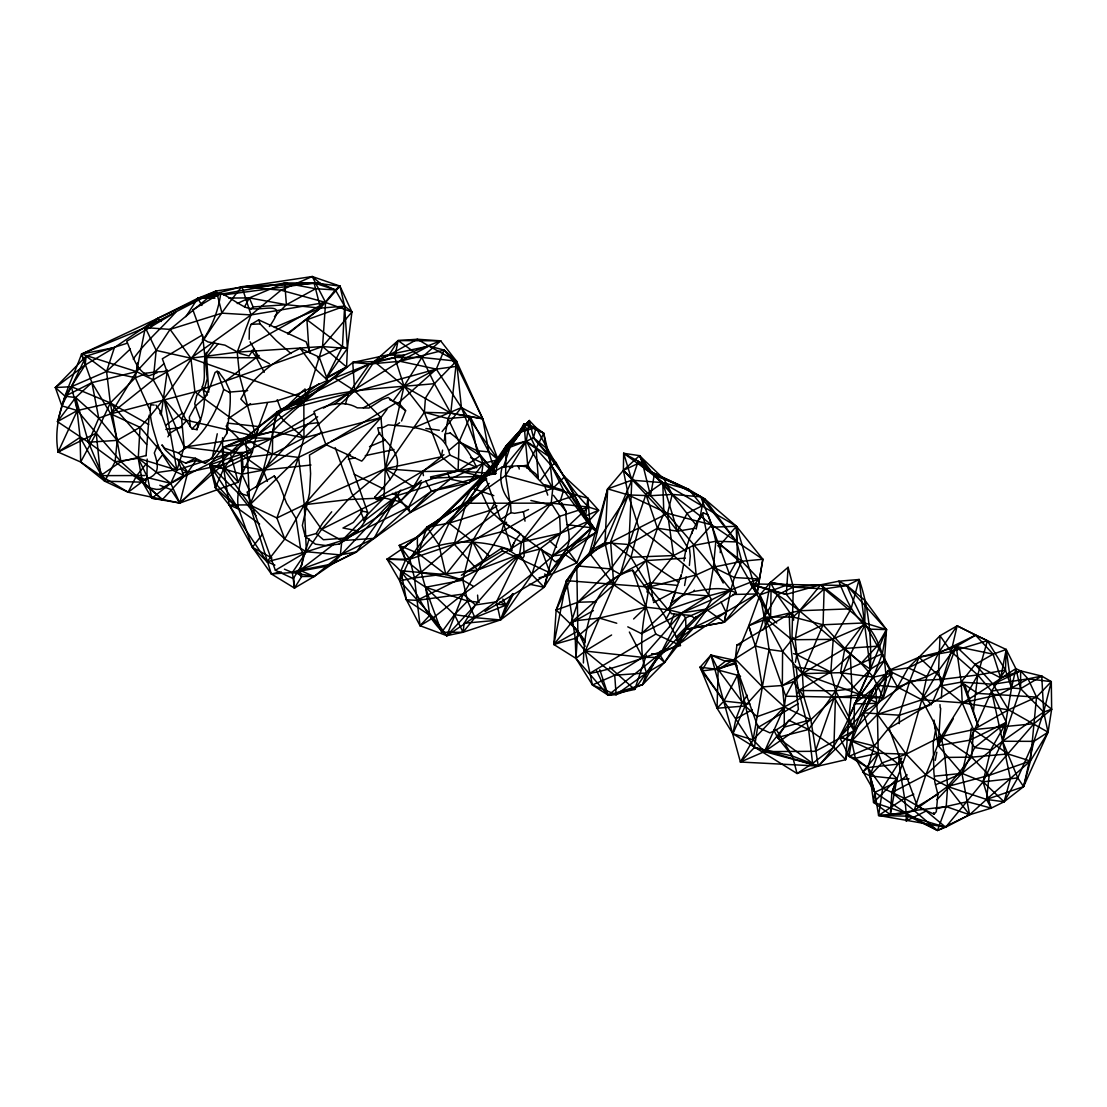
<?xml version="1.0" encoding="UTF-8"?>
<svg xmlns="http://www.w3.org/2000/svg" width="1107" height="1107" viewBox="0 0 1107 1107"><rect width="100%" height="100%" fill="white"/><g stroke="black" fill="none" stroke-linecap="round" stroke-linejoin="round"><path stroke-width="1.5" d="M147.176 459.073L146.954 477.089L145.017 484.52L147.674 487.523L156.53 489.419L160.238 489.211L183.596 475.332L177.77 459.239M585.063 646.377L577.84 631.115L576.789 565.885L593.103 549.169L604.976 542.693L628.901 544.533L657.447 528.233L663.882 513.579L662.761 482.652L638.241 461.218L623.656 453.303L623.379 470.35L628.278 494.94L638.822 527.748L630.962 557.222L613.748 584.773L585.229 651.041L575.944 658.388L553.846 644.495L556.157 609.999L566.535 580.622L576.789 565.885L604.976 542.693L631.834 480.189L638.241 461.218L646.308 469.672L662.761 482.652L736.446 526.268L762.848 559.256L756.939 593.947L724.352 622.203L685.966 629.371L658.693 657.337L646.557 672.931L616.115 694.643L608.2 695.238L592.439 684.942L575.944 658.388L575.253 638.393L566.535 580.622L593.103 549.169L607.66 488.865L623.379 470.35L639.542 455.655L664.02 479.137L672.226 494.386L711.815 524.926L762.848 559.256L756.939 593.947L725.998 612.088L678.812 644.205L659.468 654.195L608.2 695.238L575.944 658.388L577.84 631.115L570.838 623.283L577.882 602.25L610.677 568.929L628.901 544.533L645.921 494.511L662.761 482.652L688.928 489.529L704.73 498.98L736.446 526.268L756.939 593.947L732.972 594.473M735.048 661.128L725.362 661.294L710.971 655.081L740.417 762.031L764.48 751.611L784.24 727.119L784.337 706.944L782.345 685.51L782.58 651.386L764.259 617.097L759.942 594.929L750.574 583.929L846.924 585.506L859.129 579.501C869.12 608.366 871.555 638.919 870.365 669.251C854.037 701.921 844.198 739.213 818.267 766.058L797.082 773.516L732.903 733.761L717.059 708.231L700.122 667.175L710.971 655.081L735.062 660.367M735.186 662.373L718.152 669.5L700.122 667.175L723.95 701.063L754.421 747.502L792.377 756.012L818.267 766.058L740.417 762.031L753.106 739.836L762.363 686.907L755.375 646.018L764.259 617.097L770.375 582.462L793.29 587.125L824.12 588.924L846.924 585.506L865.162 600.631L886.486 629.592L884.507 660.505L886.292 678.121L883.248 697.618L853.94 730.758L818.267 766.058L764.48 751.611L753.106 739.836L735.076 658.873L748.761 625.704L759.942 594.929L770.375 582.462L788.115 567.282L793.29 587.125L791.92 639.735L802.395 673.623L803.724 696.511L810.794 719.702L818.267 766.058L845.623 759.748L853.94 730.758L866.463 697.867L883.248 697.618L892.311 673.139C876.938 644.066 859.323 616.212 846.924 585.506L838.788 581.203L820.702 584.8L786.344 594.348L771.053 590.764L750.574 583.929L770.583 617.415L776.74 622.992M510.521 549.985C475 537.116 437.514 539.635 405.536 560.004L400.914 570.825L406.394 599.8L429.779 615.298L446.799 635.681C501.748 599.496 554.815 559.699 598.638 510.244L587.845 498.192L576.484 495.161L551.203 503.132L501.568 531.747L454.174 544.16L409.811 559.201L387.063 559.16C414.821 577.605 421.725 615.132 446.799 635.681L463.21 594.058L501.568 531.747L509.898 502.536L505.595 475.512L506.093 445.886L529.298 420.535L535.996 427.606L543.745 433.238L551.355 465.687L563.601 490.249L591.553 527.804L596.922 531.983L565.054 554.496L547.342 575.972L544.16 587.277L500.475 619.948L463.017 632.263L446.799 635.681L420.037 625.718L406.394 599.8L399.696 580.857L387.063 559.16L402.159 548.837L439.05 520.442L481.213 491.909L489.169 483.385M762.765 630.077L770.583 617.415L771.053 590.764C807.46 612.738 835.398 645.506 870.365 669.251L884.507 660.505L882.39 653.697L886.486 629.592L846.924 585.506M751.861 636.47L748.761 625.704L770.583 617.415L799.545 610.746L851.062 608.808L820.702 584.8L793.29 587.125L777.294 594.985L764.259 617.097L769.102 649.518L762.363 686.907L745.149 705.989L717.059 708.231L718.152 669.5L755.375 646.018L769.102 649.518L782.58 651.386L802.395 673.623L834.235 697.659L853.94 730.758L848.958 717.267L851.961 688.789L870.365 669.251L886.486 629.592L864.512 622.937L844.821 648.439L802.395 673.623L793.567 681.718L785.749 696.22L784.337 706.944L764.48 751.611L815.319 751.307L853.94 730.758L854.41 703.886L892.311 673.139C881.919 659.855 880.785 642.337 870.005 629.177C853.691 617.844 846.025 598.915 838.788 581.203L859.129 579.501L851.062 608.808L833.225 639.348L830.817 672.032L835.633 690.782L833.917 747.156L812.593 763.387L797.082 773.516L792.377 756.012L777.543 737.497L788.71 720.242L808.636 729.485L833.917 747.156L845.623 759.748L848.958 717.267L870.365 669.251L864.733 625.206L865.162 600.631M973.427 710.998L977.772 674.966L987.389 640.704L951.148 651.636L918.99 657.212L908.252 667.867L897.5 687.073L877.45 714.416L878.225 753.217L869.964 775.924L873.589 802.409L890.319 814.641L906.204 813.271L914.161 810.559L947.606 786.496L971.642 757.146L973.523 729.61L962.26 702.834L941.227 685.773L938.556 670.69L940.037 635.722L957.14 625.829L987.389 640.704L1005.447 670.053L1011.521 687.987L1002.582 741.261L983.058 781.833L945.655 827.22L937.463 830.471L908.515 816.191L878.612 815.472L874.765 792.363L867.819 767.594L874.17 745.993L899.451 715.205L909.802 680.971L918.99 657.212L940.037 635.722L951.148 651.636L977.772 674.966L991.581 691.072L1006.346 722.373L1002.582 741.261L1010.428 778.913L1004.091 801.786L991.208 808.138L969.594 814.766L937.463 830.471L906.204 813.271L874.765 792.363L855.351 758.24L851.629 741.081L875.457 685.164L888.354 670.607L918.99 657.212L938.874 652.258L956.227 646.488L975.585 635.21L1006.221 649.477L1015.88 668.656L1020.626 688.706L1043.666 712.078L1048.066 732.197L1023.574 786.648L1004.091 801.786L986.503 799.434L947.606 786.496L925.826 774.872L906.163 754.144L877.45 714.416L875.457 685.164L897.5 687.073L921.868 699.776L962.26 702.834L1008.519 709.822L1048.066 732.197L1030.396 760.993L1023.574 786.648L986.503 799.434L969.594 814.766L945.655 827.22L878.612 815.472L882.708 788.073L901.735 758.115M936.923 799.697L961.941 773.378L1002.582 741.261L1033.883 741.358L1048.066 732.197L1051.65 709.255L1036.539 697.078L1028.057 678.854L1020.612 670.87L1000.645 677.899L993.131 654.154L975.585 635.21L957.14 625.829L938.874 652.258L926.85 676.571L921.868 699.776L906.163 754.144L891.896 792.501L890.319 814.641L914.161 810.559L925.826 774.872L941.296 736.459L962.26 702.834C980.857 692.401 997.85 679.864 1015.88 668.656L1020.612 670.87L1041.756 676.086L1051.304 681.635L1051.65 709.255L1033.966 723.715L973.523 729.61L941.296 736.459L906.163 754.144L878.225 753.217L862.657 772.202L869.964 775.924L874.765 792.363L873.589 802.409L906.204 813.271L908.515 816.191L945.655 827.22L926.199 810.988L906.218 820.965C906.702 798.216 899.161 776.311 898.649 753.936M899.285 723.618L899.451 715.205L929.852 705.256M561.553 502.647L566.161 511.669C564.653 525.036 574.076 537.462 565.442 550.456L559.838 558.869L555.451 561.913L541.738 550.082L500.627 519.515L485.253 477.048L502.26 466.946L518.505 465.743L526.489 466.808L535.65 473.727L538.32 477.394M789.388 613.859C789.236 645.893 795.13 677.816 798.382 709.379C791.975 720.173 781.307 727.977 769.877 732.862L758.129 727.424L734.827 663.051L736.888 645.035L789.388 613.859L793.152 615.049L793.636 620.141M146.082 455.78L149.182 415.097M430.485 476.923L458.09 470.932L459.087 441.818L470.101 416.592L482.735 418.806L498.108 459.792L495.562 473.713L481.365 476.314L431.522 491.176L408.469 507.297L374.083 538.362L356.454 551.923L332.404 563.933L327.202 566.12L292.345 572.54L271.326 573.938L252.41 547.287L229.191 505.013L215.395 487.758L209.721 464.843L223.323 447.449L245.643 437.528L272.668 431.592L303.982 437.846L380.974 417.56L386.993 409.369M205.459 463.141L195.455 458.27L182.697 456.375L178.352 452.915L164.611 448.224L161.913 444.876L165.386 449.968L173.841 457.772L185.699 463.113L195.496 460.498L205.459 463.141C216.252 455.973 219.753 443.796 226.658 433.764C228.485 419.581 231.169 405.632 229.965 391.075L225.62 381.375L218.729 372.007L217.124 371.274L215.062 372.492L210.399 386.011L204.228 398.824M926.199 810.988L904.433 798.299L882.708 788.073L867.819 767.594L848.958 756.33L839.687 737.262L863.252 712.797L875.457 685.164L839.687 737.262L851.629 741.081L878.225 753.217L881.975 762.986L897.002 778.788L891.896 792.501L914.161 810.559L946.222 806.602L969.594 814.766L961.941 773.378L969.898 740.154L991.581 691.072L1005.447 670.053L1006.221 649.477L993.131 654.154L975.142 664.463L961.194 682.12L962.26 702.834L999.483 694.546L1028.057 678.854L1041.756 676.086L1043.666 712.078L1033.883 741.358L1017.762 777.917L1004.091 801.786L983.058 781.833L961.941 773.378L938.21 745.648L933.99 720.076M226.658 433.764L227.046 424.05M127.208 343.225L86.138 356.177L55.35 387.547L65.078 396.223L75.677 397.551L98.758 418.155L117.204 440.378L138.25 458.27L147.632 477.671L151.867 498.233L179.818 503.048C219.74 466.185 254.056 419.442 306.252 399.018L322.552 346.56L351.929 311.98L325.583 302.446L251.026 314.928L221.981 313.156L216.322 290.975L157.374 318.539L145.321 327.603L156.17 350.407L190.888 358.198L237.189 352.164L322.552 346.56L346.574 367.012L326.012 378.691L347.39 348.484L344.637 306.155L339.946 286.076L314.07 282.935L241.907 286.699C204.657 331.256 179.832 384.932 140.049 427.302L138.25 458.27L142.443 482.154L151.867 498.233L170.741 483.316L230.27 452.929L255.786 436.421L306.252 399.018L346.574 367.012L347.39 348.484L351.929 311.98L339.946 286.076L312.216 276.529L216.322 290.975L197.766 298.309L157.374 318.539L81.586 354.06C69.893 385.596 51.849 417.131 58.09 452.043L80.673 462.02L100.557 475.65L128.177 492.228L179.818 503.048L238.213 482.265L252.354 452.002L258.678 426.582L267.576 402.754M314.582 413.312L271.561 438.51L241.091 454.285L209.721 464.843L238.738 509.054L252.41 547.287L267.022 561.733L306.376 551.743L341.855 540.617L384.018 497.901L385.291 468.718L380.974 417.56L354.697 390.826L334.605 377.916L276.902 412.067L245.643 437.528L245.422 438.842L247.415 457.191L249.753 504.875L271.326 573.938L294.462 588.08L314.139 576.484L332.404 563.933L397.012 495.673L400.872 490.055M584.731 640.455L577.84 631.115L556.157 609.999L577.882 602.25L620.321 574.367L628.901 544.533L631.834 480.189L623.656 453.303L639.542 455.655L654.195 475.36L672.226 494.386L700.731 496.808L704.73 498.98L736.681 541.932L741.801 561.263L758.89 578.989L724.352 622.203L685.966 629.371L664.601 662.373L642.627 684.61L616.115 694.643L592.439 684.942L585.229 651.041L575.253 638.393L553.846 644.495L566.535 580.622L593.103 549.169M933.575 721.114L935.581 730.067L933.187 743.364L933.865 771.925L934.82 782.109L937.864 794.328L936.314 811.68L934.1 814.198L917.426 806.477L889.115 728.295L963.132 684.32L964.709 685.053L965.747 687.738L978.256 726.081L963.132 684.32M326.012 378.691L342.45 346.588L344.637 306.155L335.352 289.882L320.006 283.171L312.216 276.529L281.053 290.2L251.026 314.928L190.888 358.198L153.223 379.826L110.728 413.88L98.758 418.155L88.422 442.233L104.764 481.213L128.177 492.228L147.632 477.671L170.741 483.316L179.818 503.048L222.715 464.76L252.354 452.002L226.049 426.07M795.407 662.318L796.832 654.638L795.241 639.708L799.545 610.746L786.344 594.348L788.115 567.282M206.359 352.413L208.739 392.182M720.242 552.67L720.782 544.243L736.446 526.268L711.469 527.223M150.58 405.204C148.822 418.889 154.302 431.882 157.775 444.848L154.316 452.971C158.176 464.677 160.529 474.433 146.539 478.93M936.093 808.76L967.421 801.703L991.208 808.138L983.058 781.833L990.737 749.813L1006.346 722.373L969.898 740.154L938.21 745.648L940.673 708.203M941.351 697.991L942.583 679.283L951.148 651.636L957.14 625.829M146.249 373.529L135.317 377.75L106.576 371.44L86.138 356.177L85.156 365.006L65.078 396.223L57.439 421.615L88.422 442.233L115.086 461.785L138.25 458.27L170.741 483.316L176.899 470.074L184.191 447.117L164.306 399.544L153.223 379.826L136.535 371.62L91.895 382.648L75.677 397.551L80.078 437.348L80.673 462.02L104.764 481.213L115.086 461.785L117.204 440.378L110.728 413.88L136.535 371.62L156.17 350.407L170.091 329.402L216.322 290.975L145.321 327.603L81.586 354.06L91.895 382.648L110.728 413.88L194.929 391.892L322.552 346.56L325.583 302.446L312.216 276.529M583.417 662.982C583.804 627.683 593.38 580.331 632.678 570.202C650.75 593.753 668.13 618.453 680.473 645.519C649.92 654.555 620.792 667.521 589.436 673.526L655.801 634.09L680.473 645.519M689.384 565.469L690.27 555.991L689.398 547.896M627.78 626.839L641.493 633.647L681.538 613.015L708.466 595.912L713.392 567.185L715.828 541.254L711.815 524.926L700.731 496.808L677.249 484.243L646.308 469.672L623.656 453.303M903.021 761.92L898.427 764.051L867.819 767.594L855.351 758.24L848.958 756.33L851.629 741.081L877.45 714.416L921.868 699.776L941.227 685.773L961.194 682.12L993.09 684.237L1028.057 678.854L1051.304 681.635L1036.539 697.078L1030.396 760.993L986.503 799.434L991.208 808.138M153.223 379.826L156.17 350.407M205.058 357.907C202.719 367.344 206.345 377.418 202.318 386.758L204.006 390.245L207.272 378.732L202.553 334.881L162.342 358.765L181.105 410.614L185.976 419.816L192.023 428.879L197.088 429.682L198.042 424.493M419.193 482.998L399.973 501.665L341.855 540.617L340.347 554.898L314.139 576.484L301.699 576.484L296.745 572.596M406.394 599.8L417.007 600.381L477.684 569.994L521.466 542.056L551.203 503.132L552.767 488.464L549.487 456.845L533.532 437.832L529.298 420.535L506.093 445.886L466.213 503.256L409.811 559.201L399.696 580.857L433.39 617.706L446.799 635.681L475.415 604.92L519.584 554.303L560.474 533.325L589.713 520.622L587.845 498.192L564.584 476.757L549.487 456.845L526.295 441.25L506.093 445.886L496.932 461.965L466.213 503.256L454.174 544.16L414.461 577.896L399.696 580.857L400.914 570.825L445.872 574.561L462.781 580.151L473.215 586.17M444.281 440.171L448.003 418.598L450.757 413.132L456.458 361.103L440.641 340.831L417.353 339.24L398.077 340.582L374.277 361.519L354.697 390.826L303.982 437.846L272.433 454.244L247.415 457.191L223.697 468.676L215.395 487.758L238.738 509.054L259.619 523.971M986.503 799.434L989.201 775.329L1033.966 723.715M202.318 386.758C207.023 400.36 202.664 414.779 197.724 427.689M971.351 728.143L969.898 740.154L974.644 747.599L990.737 749.813M587.845 498.192L585.617 515.945L591.553 527.804L576.941 562.813L547.342 575.972L539.081 577.771M684.071 561.028C685.551 545.696 691.792 531.083 699.513 517.882L701.022 516.831M464.207 623.269L463.017 632.263L441.596 632.332C430.914 601.253 416.011 570.575 417.464 536.895L426.984 527.098L461.19 505.595L472.177 488.256L520.996 431.951L529.298 420.535L526.295 441.25L505.595 475.512L466.213 503.256L441.735 516.955L402.159 548.837L405.536 560.004L420.729 572.485L462.781 580.151L467.597 601.032L474.903 617.623L500.475 619.948L531.872 574.588L539.856 549.03L560.474 533.325L588.481 507.034L598.638 510.244L585.617 515.945L551.355 465.687L536.079 448.529L525.493 441.402L524.012 423.732L535.996 427.606C551.12 455.309 565.912 484.631 588.481 507.034L559.644 516.319L521.466 542.056L519.584 554.303L496.448 601.862L500.475 619.948L464.207 623.269L475.415 604.92L496.448 601.862M274.937 565.11L267.022 561.733L229.191 505.013L223.697 468.676L223.323 447.449L245.422 438.842L272.668 431.592C296.676 405.383 325.735 385.278 352.746 362.446L369.544 364.037L400.001 361.283L436.324 369.115L461.439 407.584L483.136 463.335L481.365 476.314L410.24 512.499L374.083 538.362L340.347 554.898L292.345 572.54L284.43 569.164M161.096 415.194L167.406 370.098M756.939 593.947L737.539 559.741L736.446 526.268L736.681 541.932L715.828 541.254L693.217 545.53L673.582 555.562L648.923 587.028C645.021 615.437 636.234 644.827 646.557 672.931L642.627 684.61L608.2 695.238L596.631 670.8M159.878 413.644L160.307 410.96L155.949 405.12M740.417 762.031L754.421 747.502L757.908 725.293M149.943 410.157L135.317 377.75L137.669 362.958M215.395 487.758L216.003 484.008L209.721 464.843L223.697 468.676L249.753 504.875L284.748 539.026L306.376 551.743L340.347 554.898L356.454 551.923L397.012 495.673L450.106 479.179L483.136 463.335L498.108 459.792L461.439 407.584L456.458 361.103L444.156 350.075L428.935 346.062L417.353 339.24L389.014 355.112L369.544 364.037L276.902 412.067L272.668 431.592L272.433 454.244L249.753 504.875L229.191 505.013L238.738 509.054C234.103 490.401 247.401 472.675 241.091 454.285L223.323 447.449L271.561 438.51L308.216 423.898L318.429 422.625M577.84 631.115L553.846 644.495L572.817 621.013L599.344 618.066L645.893 607.176L667.991 609.694L681.538 613.015L706.1 609.141L724.352 622.203L725.998 612.088L721.086 602.014M442.565 450.12L441.416 456.762L422.653 471.54L413.451 486.803L399.973 501.665L384.018 497.901L348.151 499.589L304.287 504.723L276.888 517.979L249.753 504.875L298.558 457.399L328.101 443.118M684.596 585.506L686.091 576.913M886.292 678.121L878.031 703.277L860.72 694.781L840.517 672.682L844.821 648.439L823.068 624.777L792.986 617L764.259 617.097L748.761 625.704L755.375 646.018M736.681 541.932L700.731 496.808L646.308 469.672L639.542 455.655L642.06 461.591L654.195 475.36L650.529 495.715C678.577 525.991 705.09 557.734 730.814 590.003L724.352 622.203M699.707 519.308L702.198 505.83L704.73 498.98L677.249 484.243L654.195 475.36M212.572 456.458L217.263 433.778M890.319 814.641L897.002 778.788L869.964 775.924L881.975 762.986L906.163 754.144M681.954 573.191L683.656 564.238M935.249 760.384L936.813 752.193M256.187 487.481L263.272 470.088L271.561 438.51L276.902 412.067C325.97 389.027 381.417 388.792 434.428 383.659L456.458 361.103L428.935 346.062L352.746 362.446L354.697 390.826M866.463 697.867L803.724 696.511L784.337 706.944L753.106 739.836L732.903 733.761L735.92 718.817L741.898 703.346L747.225 695.154M527.001 468.372L527.693 465.134L543.745 433.238L531.692 426.624L520.996 431.951L512.624 439.673L496.932 461.965L439.05 520.442L402.159 548.837L399.212 545.391L417.464 536.895M691.958 533.505L692.595 530.474M696.178 529.049L697.977 521.023L703.277 512.79L708.01 514.976L736.307 593.158L694.421 618.038L690.256 615.367L671.423 613.707L668.836 609.32L675.104 593.324M1015.88 668.656L1011.521 687.987L991.581 691.072L1002.582 741.261L1017.762 777.917L1023.574 786.648L1033.883 741.358M352.746 362.446L374.277 361.519L389.014 355.112L398.077 340.582L440.641 340.831L421.822 357.45L404.041 386.149L385.291 468.718L390.19 479.705M217.124 371.274L223.697 389.443C215.865 414.475 201.668 439.368 178.352 452.915M495.064 502.398L472.398 541.295L462.781 580.151L425.642 587.25L400.914 570.825M592.439 684.942L614.717 675.228L646.557 672.931L664.601 662.373L678.812 644.205L685.966 629.371L706.1 609.141L711.649 599.786L696.178 574.948L673.582 555.562L667.535 513.344L672.226 494.386L650.529 495.715L628.278 494.94L607.66 488.865L589.45 553.085L613.748 584.773L645.893 607.176L633.619 618.993M914.161 810.559L937.463 830.471L946.222 806.602L947.606 786.496L944.935 757.437L941.296 736.459L921.868 699.776L938.556 670.69L956.227 646.488L975.142 664.463L993.09 684.237L1020.612 670.87L1020.626 688.706L1002.582 741.261L1043.666 712.078L1051.304 681.635M196.437 459.862L187.761 472.302L179.818 503.048L170.824 489.502L159.837 485.253M466.213 503.256L551.203 503.132L559.644 516.319L560.474 533.325L552.379 555.894L544.16 587.277L529.243 584.178M269.43 326.51C290.518 296.662 260.823 313.876 245.034 307.082C236.538 302.861 229.287 297.146 220.777 293.134C218.619 309.642 212.599 325.32 203.508 339.24L207.825 341.883L224.97 345.163L240.344 353.603L249.047 356.011L253.987 348.539M303.83 401.025L303.982 437.846L298.558 457.399L276.888 517.979L284.748 539.026L267.022 561.733M502.26 466.946C498.648 478.653 501.775 492.767 510.41 501.651L511.047 512.652L500.627 519.515M611.604 634.989L585.229 651.041L642.544 657.364L658.693 657.337L685.634 617.872L706.1 609.141L730.814 590.003L734.411 577.536L741.801 561.263L762.848 559.256M430.748 478.099L481.365 476.314L458.09 470.932L441.416 456.762L424.355 412.316L404.041 386.149L394.756 357.464L398.077 340.582L421.822 357.45L434.428 383.659L425.448 398.16L424.355 412.316L385.291 468.718L348.151 499.589L321.611 529.298L292.345 572.54L294.462 588.08L301.699 576.484L299.872 570.271L309.102 538.874M345.356 404.249L348.691 393.317L369.544 364.037L404.013 355.222L440.641 340.831M560.1 501.692L563.601 490.249L544.865 484.7M326.994 444.64L309.476 455.046L310.597 473.602L309.517 493.21L302.349 525.438L305.255 536.591L315.44 544.174L326.883 545.654L339.171 544.049C350.961 535.567 365.587 528.205 367.579 512.084L347.46 454.7M797.483 693.66L798.521 690.533L796.542 678.729M506.605 522.338L503.284 522.725L472.398 541.295L445.872 574.561L418.225 553.403L426.984 527.098L439.05 520.442L497.818 464.207L520.996 431.951L524.012 423.732L543.745 433.238L546.097 447.865L551.355 465.687L591.553 527.804L565.054 554.496L544.16 587.277L531.872 574.588L519.584 554.303L477.684 569.994L414.461 577.896L409.811 559.201L402.159 548.837M671.894 600.81L681.414 574.658M503.325 467.223L510.078 447.228L524.012 423.732L536.079 448.529L538.237 477.698M646.377 655.081L634.671 689.453L608.2 695.238L599.828 669.749M634.795 573.301L646.128 560.571L657.447 528.233L645.921 494.511L623.379 470.35L642.06 461.591L650.529 495.715L623.379 470.35M815.319 751.307L834.235 697.659L860.72 694.781L883.248 697.618L873.326 677.124L861.094 663.328L844.821 648.439L876.979 646.225L886.486 629.592L870.005 629.177M679.795 579.307L681.414 574.713M642.627 684.61L660.658 650.944M669.555 626.631L674.315 613.665M646.917 592.01L650.376 582.642L646.128 560.571L628.901 544.533M135.317 377.75L110.326 402.92L77.338 410.559L61.84 405.826L55.35 387.547L85.156 365.006L81.586 354.06L136.535 371.62L145.321 327.603L170.091 329.402L190.888 358.198L194.929 391.892L181.631 419.096L184.191 447.117L255.786 436.421L239.652 375.979L237.189 352.164L251.026 314.928L241.907 286.699L197.766 298.309L185.934 316.616M572.817 621.013L613.748 584.773L610.621 541.766L628.278 494.94L667.535 513.344L711.815 524.926L693.217 545.53L696.178 574.948L683.794 594.085L641.493 633.647M941.227 685.773L956.227 646.488L993.131 654.154M310.237 353.175L306.141 341.842L258.706 319.868L251.123 324.365L249.421 328.668L249.158 339.296M773.807 730.067L777.543 737.497L808.636 729.485L835.633 690.782L850.287 654.874L864.733 625.206L859.129 579.501M397.953 403.405L436.324 369.115L444.156 350.075L457.163 366.279L482.735 418.806L488.824 451.933L495.562 473.713L458.09 470.932L422.653 471.54L385.291 468.718L304.287 504.723L284.748 539.026M932.108 703.236L942.583 679.283L977.772 674.966L1005.447 670.053M732.903 733.761L745.149 705.989L718.152 669.5L710.971 655.081L701.783 670.939L723.95 701.063L749.909 703.941M161.345 321.445L157.374 318.539L114.408 347.584L106.576 371.44L110.326 402.92L96.254 433.169L58.09 452.043L77.338 410.559L71.415 386.703L86.138 356.177M556.157 609.999L576.789 565.885L610.677 568.929L620.321 574.367L646.128 560.571L685.385 558.163M445.872 574.561L438.842 544.755L449.096 523.154L461.19 505.595M401.523 421.034L405.619 410.78L399.336 403.64L389.567 399.669M906.218 820.965L908.515 816.191M509.953 551.3L515.668 539.815L520.788 533.477M510.064 551.009L514.091 542.721M935.526 784.821L961.941 773.378L974.644 747.599L1006.346 722.373M513.261 594.224L500.475 619.948L506.01 605.086L512.652 593.601M61.84 405.826L71.415 386.703L106.576 371.44L130.349 348.968M128.177 492.228L136.299 476.148L145.93 464.165M244.509 306.971L249.352 297.908L284.734 283.005L314.07 282.935L335.352 289.882L339.946 286.076L325.583 302.446L237.189 352.164M685.33 551.383L686.894 548.449M421.67 482.68L408.469 507.297L341.855 540.617L321.611 529.298L304.287 504.723L298.558 457.399L272.433 454.244L245.422 438.842L223.697 468.676M80.673 462.02L96.254 433.169L77.338 410.559L57.439 421.615L75.677 397.551L88.422 442.233L117.204 440.378L140.049 427.302L176.899 470.074L230.27 452.929L252.354 452.002M167.904 436.822L169.855 433.224L181.576 426.167L185.658 421.629M670.911 603.066L681.04 596.299L693.702 591.456L694.366 590.225M666.082 619.034L670.247 611.548M938.21 745.648L953.362 718.581M966.826 694.518L977.772 674.966M729.222 574.353L737.539 559.741L716.783 541.323M133.241 359.152C145.252 341.731 161.968 328.018 175.833 312.036L126.751 341.205C131.927 352.759 135.441 370.748 148.961 375.84L157.236 372.685M205.182 355.485L214.578 342.284M628.278 494.94L589.45 553.085L667.535 513.344M884.507 660.505L854.41 703.886L878.031 703.277M663.024 650.556L659.468 654.195L634.671 689.453L609.625 667.175M409.811 559.201C439.673 510.548 489.114 478.944 520.996 431.951L535.996 427.606L533.532 437.832L526.295 441.25L552.767 488.464L576.484 495.161M678.812 644.205L693.978 627.475L705.768 611.147M392.445 493.39L397.012 495.673L410.24 512.499L431.522 491.176L468.842 483.012L483.136 463.335L495.562 473.713L476.896 450.701L459.087 441.818L448.003 418.598L424.355 412.316L450.757 413.132L482.735 418.806L456.458 361.103L421.822 357.45L394.756 357.464L374.277 361.519L404.041 386.149L450.757 413.132L470.101 416.592L488.824 451.933L498.108 459.792M441.596 632.332L454.493 614.62L467.597 601.032L479.289 602.263M566.798 524.621L591.553 527.804L566.881 549.072L547.342 575.972L544.63 573.993M393.013 401.177L404.041 386.149M540.576 480.203L551.355 465.687L556.143 462.698L585.617 515.945L596.922 531.983L552.379 555.894L539.856 549.03L519.584 554.303L463.21 594.058L433.39 617.706L420.037 625.718L414.461 577.896M202.498 387.837L196.728 395.49L194.707 403.834L200.602 419.996L192.023 428.879M702.129 514.298L703.277 512.79M157.028 462.006L162.646 454.659L157.775 444.848M262.539 534.183L252.41 547.287L271.976 558.066M150.012 327.769L157.374 318.539M520.996 431.951L496.932 461.965L497.818 464.207L441.735 516.955M782.58 651.386L791.92 639.735L823.068 624.777L864.512 622.937L824.12 588.924L820.702 584.8L799.545 610.746M442.108 431.55L461.439 407.584L482.735 418.806M502.813 599.012L506.01 605.086L474.903 617.623L463.017 632.263L454.493 614.62L425.642 587.25L429.779 615.298L420.037 625.718M287.778 334.065L320.49 308.106L335.352 289.882L315.564 288.747L284.734 283.005L197.766 298.309L201.903 305.463M503.893 467.458L525.493 441.402L527.693 465.134L530.433 471.444M476.647 467.486C441.568 472.094 410.074 488.422 376.961 499.561L375.01 496.849C382.538 487.979 391.214 479.898 396.417 469.313C401.44 453.635 387.436 443.52 378.94 432.92L377.75 427.897L383.368 427.399L388.253 424.867C410.42 426.762 444.502 427.427 449.816 455.046L476.647 467.486C470.655 454.147 462.283 441.278 450.009 433.017M718.568 546.775L720.782 544.243L717.793 545.737M616.115 694.643L614.717 675.228L642.544 657.364L681.538 613.015L711.649 599.786L730.814 590.003L758.89 578.989L734.411 577.536L713.392 567.185L696.178 574.948L648.923 587.028L566.535 580.622M379.881 432.837C371.537 440.711 369.918 453.04 361.74 461.121L325.915 444.64L313.931 411.555C327.119 404.581 343.336 399.752 357.243 407.833L368.991 408.026L382.123 399.641L388.197 397.441L405.619 410.78M218.231 343.779L206.04 357.492L259.785 357.824M305.255 536.591L316.215 533.519L322.746 522.974L331.699 511.808M735.076 658.873L762.363 686.907L782.345 685.51L802.395 673.623L840.517 672.682L861.094 663.328L876.979 646.225M717.059 708.231L723.95 701.063L737.456 675.215L740.569 676.266M367.579 512.084L362.501 511.282L353.313 522.435L342.976 528.011L358.17 530.917L339.171 544.049M255.98 515.585L237.936 492.878L209.721 464.843L241.99 474.156L263.272 470.088L308.216 423.898L317.667 416.772M676.073 637.231L696.22 616.627M184.191 447.117L230.27 452.929L238.213 482.265L222.715 464.76L187.761 472.302L162.342 499.617L151.867 498.233M873.589 802.409L897.002 778.788M250.666 309.365L253.102 306.943L286.409 304.716L320.49 308.106L344.637 306.155L351.929 311.98M274.453 316.533L286.409 304.716L315.564 288.747L314.07 282.935L223.42 294.919M477.684 569.994L454.174 544.16L509.898 502.536L552.767 488.464L564.584 476.757L585.617 515.945L596.922 531.983M488.519 607.729L484.977 611.396L549.93 572.803L541.171 548.588M303.692 390.024L255.786 436.421L181.631 419.096L164.306 399.544L176.899 470.074L138.25 458.27M834.235 697.659L810.794 719.702L764.48 751.611M874.765 792.363L902.205 779.508L907.173 774.845M143.467 373.502L154.606 372.09L163.753 363.843M862.657 772.202L867.819 767.594M204.684 397.773L195.385 406.089L189.339 417.118L190.293 426.735M217.941 372.685L218.729 372.007M443.935 454.631L441.416 456.762L385.291 468.718L413.451 486.803L421.366 480.452M448.985 450.355L459.087 441.818L480.161 455.793L495.562 473.713M575.253 638.393L599.344 618.066L616.751 623.241M468.842 483.012L450.106 479.179L410.24 512.499L408.469 507.297L399.973 501.665L395.78 492.255M651.636 653.725L659.468 654.195L666.11 649.048M676.723 640.828L693.978 627.475L725.998 612.088M287.723 333.373L320.49 308.106L315.564 288.747M292.345 572.54L314.139 576.484L299.872 570.271L334.079 544.007M364.175 520.885L397.012 495.673L374.083 538.362L341.855 540.617M225.136 381.403L259.066 355.472L256.34 357.575L264.241 372.284M333.857 404.539L348.691 393.317L400.001 361.283L428.935 346.062M395.932 425.462L399.627 422.749M165.912 425.171L182.544 413.049M204.698 396.86L207.479 394.839M319.051 383.742L281.469 411.029L277.193 399.738M146.11 455.544L120.94 461.605L100.557 475.65L104.764 481.213L142.443 482.154L162.342 499.617L120.94 461.605L96.254 433.169L100.557 475.65L144.879 475.512M458.09 470.932L480.161 455.793L476.896 450.701L470.101 416.592L448.003 418.598M228.07 418.75L250.486 403.598M58.09 452.043L80.078 437.348L104.764 481.213M523.279 536.549L524.178 555.922L522.822 558.136C514.976 556.101 510.244 548.56 501.568 548.228L461.37 575.266L502.509 550.829L549.93 572.803M243.208 466.697L263.272 470.088L321.957 431.938M496.946 505.899L489.848 510.452L449.096 523.154L426.984 527.098L438.842 544.755M486.762 478.971L472.177 488.256L493.819 495.632M1041.756 676.086L1020.626 688.706L1011.521 687.987L1006.221 649.477L1000.645 677.899L975.142 664.463M85.156 365.006L114.408 347.584L81.586 354.06M220.777 293.134L192.826 309.739L203.508 339.24M325.915 444.64L395.891 403.059M274.287 475.955L247.069 492.117L275.366 570.299L293.286 578.601L302.142 564.556L303.29 553.708L300.606 548.643L296.053 518.45L286.505 503.104L279.102 483.648L274.287 475.955L275.546 478.266M375.799 499.022L449.816 455.046M275.366 570.299L303.29 553.708M758.129 727.424L798.341 703.526M917.426 806.477L937.864 794.328M323.479 408.096L348.691 393.317L436.324 369.115L457.163 366.279M798.521 690.533L830.817 672.032L850.287 654.874L851.961 688.789L835.633 690.782L798.521 690.533L808.636 729.485L812.593 763.387L777.543 737.497M956.227 646.488L961.194 682.12L977.564 693.383L1036.539 697.078L1008.519 709.822L973.523 729.61L1007.923 753.95L1030.396 760.993L989.201 775.329L947.606 786.496L969.594 814.766M593.352 610.607L570.838 623.283L585.299 641.866M735.92 718.817L752.22 709.739M653.504 602.595L675.574 590.82M363.373 407.777L436.324 369.115M325.749 377.93L346.574 367.012M891.896 792.501L925.826 774.872L944.935 757.437L971.642 757.146L1007.923 753.95M898.427 764.051L874.17 745.993L863.252 712.797L888.354 670.607L908.252 667.867L975.585 635.21M65.078 396.223L91.895 382.648L98.758 418.155M321.611 529.298L384.018 497.901M931.457 704.73L909.802 680.971L888.354 670.607L897.5 687.073L926.85 676.571L938.556 670.69M185.699 463.113L195.455 458.27L195.496 460.498M327.644 380.324L297.368 394.189L275.435 401.329L246.695 405.134L240.828 399.073C253.489 375.273 276.501 359.733 300.218 348.318L319.245 357.146L327.644 380.324L315.357 368.866L300.218 348.318M327.202 566.12L356.454 551.923M331.214 441.61L380.974 417.56L304.287 504.723L306.376 551.743M237.258 303.539L249.352 297.908L286.409 304.716L284.734 283.005M644.136 585.506L650.376 582.642L677.595 585.423M317.501 357.865L342.45 346.588L347.39 348.484L322.552 346.56M861.094 663.328L882.39 653.697L873.326 677.124L860.72 694.781L802.395 673.623L823.068 624.777L824.12 588.924L792.986 617L777.294 594.985L770.375 582.462L786.869 585.022L793.29 587.125M793.539 653.614L796.832 654.638L864.733 625.206M511.047 512.652L514.492 513.316L523.431 511.78L528.565 509.524M913.759 794.259L904.433 798.299L878.612 815.472L906.204 813.271M347.307 456.112L350.476 454.756M369.503 446.675L385.347 439.936M413.893 427.8L461.439 407.584M274.398 327.451L320.49 308.106M848.958 756.33L874.17 745.993L839.687 737.262M334.605 377.916L369.544 364.037M166.922 370.402L163.947 371.551L154.606 372.09M510.078 447.228L525.493 441.402M786.869 585.022L759.942 594.929L770.583 617.415M309.033 351.403L306.93 319.757L344.637 306.155M784.24 727.119L810.794 719.702L784.337 706.944L757.105 716.686L745.149 705.989M1043.666 712.078L1051.65 709.255M730.814 590.003L708.466 595.912L667.991 609.694L648.923 587.028L630.962 557.222L610.621 541.766M782.345 685.51L793.567 681.718L803.724 696.511L785.749 696.22L769.102 649.518M170.091 329.402L221.981 313.156M736.058 663.619L715.302 669.251L701.783 670.939L700.122 667.175M348.691 393.317L276.902 412.067L284.015 420.868L303.982 437.846M444.156 350.075L400.001 361.283L404.013 355.222L389.014 355.112M183.596 475.332L172.706 470.281L156.267 472.647M560.474 533.325L521.466 542.056L501.568 531.747M855.351 758.24L878.225 753.217M348.359 459.239L355.126 457.8M365.268 455.641L394.009 449.511M892.311 673.139L873.326 677.124L840.517 672.682M713.392 567.185L741.801 561.263L715.828 541.254M271.326 573.938L281.344 571.987M299.872 570.271L332.404 563.933M694.961 528.26L677.484 531.194L657.447 528.233L686.105 551.328M509.441 467.791L512.762 467.306M517.73 466.587L527.693 465.134L531.056 470.586M693.702 591.456C707.622 589.394 723.452 585.575 736.307 593.158M417.007 600.381L463.21 594.058L475.415 604.92M1017.762 777.917L983.058 781.833M218.287 295.597L197.766 298.309L214.952 298.17M693.978 627.475L704.702 626.161M165.856 429.405L181.285 427.523M736.888 645.035L739.877 644.689M552.379 555.894L565.054 554.496L576.941 562.813L566.881 549.072M249.573 490.885L241.99 474.156L241.091 454.285L263.272 470.088L310.998 465.023M347.128 537.905L323.424 539.746L316.215 533.519M902.205 779.508L909.027 778.802M934.626 776.173L961.941 773.378M229.094 392.141L247.636 390.577M182.613 472.689L187.761 472.302L179.126 459.682M290.933 353.534L276.197 340.582L260.159 323.881L251.123 324.365M450.535 433.128L445.263 433.792L445.706 443.699M55.35 387.547L71.415 386.703L110.326 402.92L148.67 424.438M735.422 660.81L725.362 661.294L715.302 669.251L737.456 675.215L741.898 703.346M320.006 283.171L241.907 286.699L281.053 290.2L325.583 302.446M630.962 557.222L673.582 555.562L638.822 527.748M577.882 602.25L596.396 601.71M833.225 639.348L795.241 639.708L792.778 637.48M228.72 298.074L249.352 297.908L253.102 306.943M245.643 437.528L271.561 438.51M387.063 559.16L405.536 560.004L399.212 545.391L418.225 553.403M899.451 715.205L863.252 712.797L909.802 680.971L942.583 679.283L918.99 657.212M708.466 595.912L683.794 594.085L648.923 587.028M696.137 525.105L662.761 482.652L631.834 480.189L607.66 488.865L604.976 542.693L610.677 568.929M150.815 404.733L154.164 405.079M476.896 450.701L488.824 451.933M551.203 503.132L588.481 507.034M495.991 604.035L506.01 605.086L500.046 601.654M227.392 423.082L258.678 426.582L255.786 436.421L194.929 391.892M425.877 428.52L439.327 430.236M794.549 666.94L830.817 672.032L796.832 654.638M454.493 614.62L474.903 617.623M551.217 505.124L530.862 500.475M505.595 475.512L552.767 488.464M237.936 492.878L249.13 496.061M750.574 583.929L786.344 594.348M754.421 747.502L818.267 766.058M425.642 587.25L467.597 601.032M190.888 358.198L306.252 399.018L304.923 388.848M136.299 476.148L145.709 479.788M677.249 484.243L688.928 489.529L702.198 505.83L687.143 513.316L677.484 531.194L687.516 547.356M110.728 413.88L140.049 427.302M470.6 457.537L483.136 463.335M646.308 469.672L688.928 489.529M908.252 667.867L926.85 676.571M223.697 389.443L230.201 392.75M354.323 474.294L383.299 488.81M269.416 363.705L259.453 358.17L250.085 341.786M180.524 468.219L187.761 472.302M489.336 556.032L472.398 541.295L449.096 523.154L481.213 491.909L489.848 510.452L503.284 522.725L519.252 532.467M646.128 560.571L678.729 582.324M941.296 736.459L971.642 757.146L989.201 775.329M203.245 389.872L207.452 392.847M115.086 461.785L142.443 482.154M306.93 319.757L342.45 346.588M546.097 447.865L533.532 437.832L556.143 462.698L549.487 456.845M764.259 617.097L791.92 639.735M585.229 651.041L614.717 675.228M549.75 540.963L556.641 547.232M762.363 686.907L784.337 706.944M791.27 614.523L792.626 615.879M645.921 494.511L663.882 513.579L677.484 531.194L662.761 482.652M216.003 484.008L238.738 509.054M566.161 511.669L553.431 495.299M146.567 444.433L110.326 402.92L120.94 461.605M335.172 447.643L351.597 493.016L362.501 511.282M297.686 571.046L301.699 576.484L298.101 570.7M734.827 663.051L736.902 665.902M375.01 496.849L376.961 499.561M162.646 454.659L172.706 470.281M251.663 350.504L256.34 357.575L256.021 350.767M526.489 466.808L544.699 485.821L547.73 495.106M659.468 654.195L664.601 662.373L658.693 657.337L681.538 613.015L685.634 617.872L685.966 629.371M993.09 684.237L1008.519 709.822M776.298 729.665L792.377 756.012M425.669 481.185L431.522 491.176M434.428 383.659L450.757 413.132M472.398 541.295L482.804 561.041M629.357 632.042L642.544 657.364M835.633 690.782L848.958 717.267M723.217 583.015C710.86 561.969 708.051 537.324 702.641 513.966M447.519 472.8L450.106 479.179M364.59 521.48L361.131 512.693L360.785 509.137M263.272 470.088L267.396 481.393M632.678 570.202L655.801 634.09M501.568 548.228L502.509 550.829M258.706 319.868L260.159 323.881M160.307 410.96L169.039 435.106M503.284 522.725L512.167 550.359M933.727 812.635L934.1 814.198M518.505 465.743L519.252 469.077M196.825 428.381L197.088 429.682M422.653 471.54L423.455 475.609M523.431 511.78L525.022 521.176M650.376 582.642L653.241 600.935M796.182 667.549L797.552 678.466M202.415 339.129L202.595 340.721M478.044 601.544L477.587 595.109M293.687 578.048L294.462 588.08M939.981 704.592L940.189 707.76M222.549 437.735L222.715 464.76"/></g></svg>
